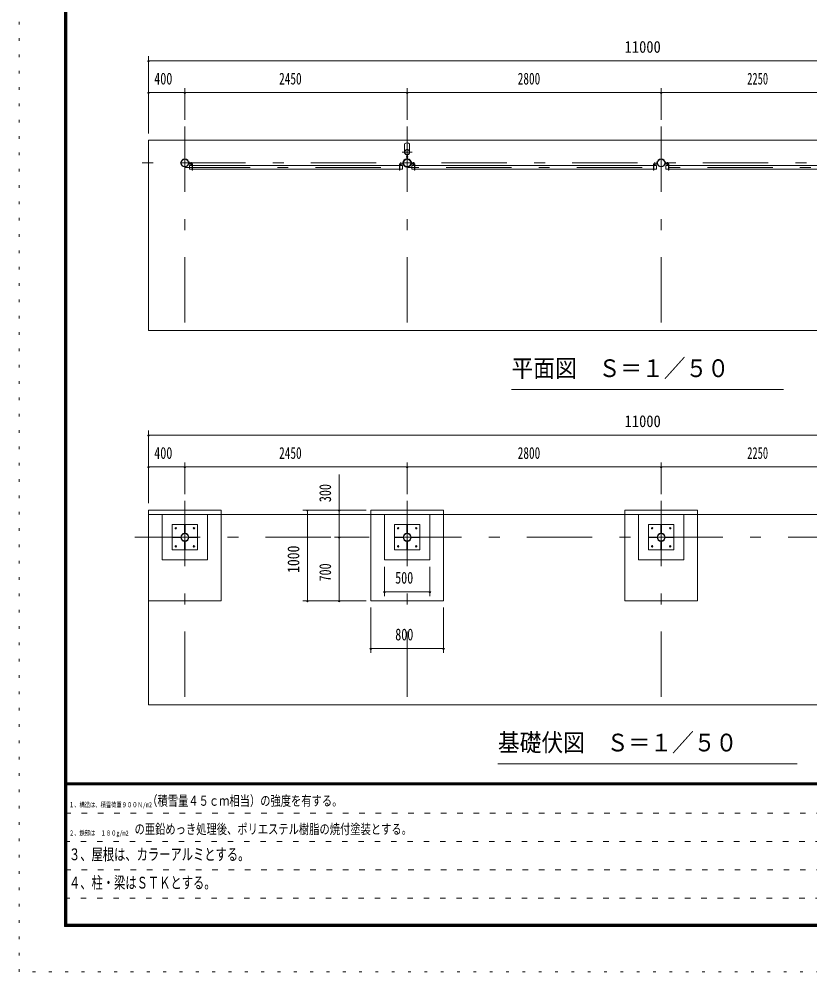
# Model space of a CAD drawing. Units: millimetres, scale not verified, with parts at other scales. Extents: x -25342 to 25343, y -10500 to 10500.
# Drawn here: x -4357 to 4360, y -10500 to 0 of the extents above; entities that cross this region are included whole.
import ezdxf
from ezdxf.enums import TextEntityAlignment as Align

# ---------------------------------------------------------------- set-up
doc = ezdxf.new("R2010")
doc.units = ezdxf.units.MM
doc.header["$LTSCALE"] = 60
for name, pattern in [('USER1', [3, 1, -2]), ('USER3', [24, 12, -5, 2, -5]), ('USER4', [3, 0.5, -2.5])]:
    doc.linetypes.add(name, pattern=pattern)
doc.layers.add('0-1_0-F1TEXT', color=7, linetype='Continuous')
for name, color, linetype, lineweight in [('0-2_1-05BOLD', 7, 'Continuous', 18), ('0-3_1-25CENTER', 3, 'USER3', 18), ('0-5_1-55DIM', 3, 'Continuous', 18), ('0-C_F-F1PAPER', 5, 'Continuous', 18), ('0-D_F-E_J_ADD', 5, 'USER4', 18)]:
    doc.layers.add(name, color=color, linetype=linetype, lineweight=lineweight)
doc.styles.add('ＭＳ ゴシック', font='')
doc.styles.get('ＭＳ ゴシック').set_extended_font_data('MS Gothic')

msp = doc.modelspace()

# ---------------------------------------------------------------- linework, layer by layer
at = {"layer": '0-2_1-05BOLD'}
for p, q in [((-107.24, -1373.23), (-107.24, -1457.81)), ((-52.24, -1457.81), (-52.24, -1373.23)), ((-84.34, -1539.41), (-84.34, -1496.06)), ((-82.74, -1494.67), (-82.74, -1540.88)), ((-76.74, -1540.88), (-76.74, -1494.67)), ((-75.14, -1496.06), (-75.14, -1539.41)), ((-2479.98, -1595.33), (-2450.39, -1595.33)), ((-2450.39, -1598.53), (-2479.98, -1598.53)), ((-2445.19, -1613.13), (-164.29, -1613.13)), ((-164.29, -1655.83), (-2445.19, -1655.83)), ((-161.09, -1613.13), (-132.24, -1613.13)), ((-129.49, -1595.33), (-159.08, -1595.33)), ((-159.08, -1598.53), (-129.49, -1598.53)), ((-29.99, -1595.33), (-0.39, -1595.33)), ((-0.39, -1598.53), (-29.99, -1598.53)), ((2635.71, -1613.13), (4.81, -1613.13)), ((4.81, -1655.83), (2635.71, -1655.83)), ((2667.76, -1613.13), (2638.91, -1613.13)), ((2670.51, -1595.33), (2640.91, -1595.33)), ((2640.91, -1598.53), (2670.51, -1598.53)), ((2799.61, -1595.33), (2770.01, -1595.33)), ((2770.01, -1598.53), (2799.61, -1598.53)), ((4885.71, -1613.13), (2804.81, -1613.13)), ((2804.81, -1655.83), (4885.71, -1655.83)), ((-2929.73, -5460.33), (8070.27, -5460.33)), ((-2779.73, -5960.33), (-2779.73, -5460.33)), ((-2532.73, -5645.78), (-2526.73, -5645.78)), ((-76.73, -5645.78), (-82.73, -5645.78)), ((2723.26, -5645.78), (2717.27, -5645.78)), ((-2594.28, -5713.33), (-2594.28, -5707.33)), ((-2526.73, -5774.88), (-2532.73, -5774.88)), ((-2465.18, -5707.33), (-2465.18, -5713.33)), ((-144.28, -5707.33), (-144.28, -5713.33)), ((-82.73, -5774.88), (-76.73, -5774.88)), ((-15.18, -5713.33), (-15.18, -5707.33)), ((2655.71, -5707.33), (2655.71, -5713.33)), ((2717.27, -5774.88), (2723.26, -5774.88)), ((2784.82, -5713.33), (2784.82, -5707.33))]:
    msp.add_line(p, q, dxfattribs=at)
for points in [[(8070.26, -1335.33), (8070.26, -3430.33), (-2929.74, -3430.33), (-2929.74, -1335.33)], [(-479.73, -5410.33), (320.27, -5410.33), (320.27, -6410.33), (-479.73, -6410.33)], [(3120.26, -5410.33), (3120.26, -6410.33), (2320.26, -6410.33), (2320.26, -5410.33)], [(-2669.73, -5570.33), (-2389.73, -5570.33), (-2389.73, -5850.33), (-2669.73, -5850.33)], [(-2532.73, -5570.78), (-2526.73, -5570.78), (-2526.73, -5665.78), (-2532.73, -5665.78)], [(60.27, -5570.33), (-219.73, -5570.33), (-219.73, -5850.33), (60.27, -5850.33)], [(-76.73, -5570.78), (-76.73, -5665.78), (-82.73, -5665.78), (-82.73, -5570.78)], [(2580.27, -5570.33), (2580.27, -5850.33), (2860.26, -5850.33), (2860.26, -5570.33)], [(2723.26, -5665.78), (2717.27, -5665.78), (2717.27, -5570.78), (2723.26, -5570.78)], [(-2574.28, -5713.33), (-2574.28, -5707.33), (-2669.28, -5707.33), (-2669.28, -5713.33)], [(-2526.73, -5754.88), (-2532.73, -5754.88), (-2532.73, -5849.88), (-2526.73, -5849.88)], [(-2485.18, -5707.33), (-2485.18, -5713.33), (-2390.18, -5713.33), (-2390.18, -5707.33)], [(-124.28, -5707.33), (-124.28, -5713.33), (-219.28, -5713.33), (-219.28, -5707.33)], [(-82.73, -5754.88), (-82.73, -5849.88), (-76.73, -5849.88), (-76.73, -5754.88)], [(-35.18, -5713.33), (-35.18, -5707.33), (59.82, -5707.33), (59.82, -5713.33)], [(2580.72, -5707.33), (2675.72, -5707.33), (2675.72, -5713.33), (2580.72, -5713.33)], [(2717.27, -5754.88), (2723.26, -5754.88), (2723.26, -5849.88), (2717.27, -5849.88)], [(2764.82, -5713.33), (2859.81, -5713.33), (2859.81, -5707.33), (2764.82, -5707.33)]]:
    msp.add_lwpolyline(points, close=True, dxfattribs=at)
for points in [[(-2481.99, -1593.33), (-2481.99, -1573.33), (-2485.19, -1573.33), (-2485.19, -1593.33)], [(-124.29, -1593.33), (-124.29, -1573.33), (-127.48, -1573.33), (-127.48, -1593.33)], [(-31.99, -1593.33), (-31.99, -1573.33), (-35.19, -1573.33), (-35.19, -1593.33)], [(2675.71, -1593.33), (2675.71, -1573.33), (2672.51, -1573.33), (2672.51, -1593.33)], [(2768.01, -1593.33), (2768.01, -1573.33), (2764.81, -1573.33), (2764.81, -1593.33)], [(-2448.38, -1655.83), (-2477.23, -1655.83), (-2477.23, -1613.13), (-2448.38, -1613.13)], [(-2445.19, -1600.53), (-2445.19, -1666.33), (-2448.39, -1666.33), (-2448.39, -1600.53)], [(-161.09, -1600.53), (-161.09, -1666.33), (-164.29, -1666.33), (-164.29, -1600.53)], [(-132.24, -1613.13), (-132.24, -1655.83), (-161.09, -1655.83)], [(1.61, -1613.13), (-27.24, -1613.13), (-27.24, -1655.83), (1.61, -1655.83)], [(4.81, -1600.53), (4.81, -1666.33), (1.61, -1666.33), (1.61, -1600.53)], [(2638.91, -1600.53), (2638.91, -1666.33), (2635.71, -1666.33), (2635.71, -1600.53)], [(2638.91, -1655.83), (2667.76, -1655.83), (2667.76, -1613.13)], [(2801.61, -1613.13), (2772.76, -1613.13), (2772.76, -1655.83), (2801.61, -1655.83)], [(2801.61, -1600.53), (2801.61, -1666.33), (2804.81, -1666.33), (2804.81, -1600.53)], [(-2929.73, -5410.33), (-2129.73, -5410.33), (-2129.73, -6410.33), (-2929.73, -6410.33)], [(8070.27, -5410.33), (8070.27, -7555.33), (-2929.73, -7555.33), (-2929.73, -5410.33)], [(-2779.73, -5960.33), (-2279.73, -5960.33), (-2279.73, -5460.33)], [(-329.73, -5460.33), (-329.73, -5960.33), (170.27, -5960.33), (170.27, -5460.33)], [(2470.26, -5460.33), (2470.26, -5960.33), (2970.26, -5960.33), (2970.26, -5460.33)]]:
    msp.add_lwpolyline(points, dxfattribs=at)
for centre, radius in [((-79.74, -1467.33), 27.5), ((-79.74, -1435.98), 2.25), ((-2529.74, -1585.33), 44.55), ((-2529.74, -1585.33), 40.35), ((-79.74, -1585.33), 44.55), ((-79.74, -1585.33), 40.35), ((2720.27, -1585.33), 44.55), ((2720.27, -1585.33), 40.35), ((-79.74, -1633.73), 2.25), ((-2629.73, -5610.33), 8), ((-2529.73, -5710.33), 44.55), ((-2529.73, -5710.33), 40.35), ((-2429.73, -5610.33), 8), ((-179.73, -5610.33), 8), ((-79.73, -5710.33), 44.55), ((-79.73, -5710.33), 40.35), ((20.27, -5610.33), 8), ((2620.27, -5610.33), 8), ((2720.27, -5710.33), 44.55), ((2720.27, -5710.33), 40.35), ((2820.26, -5610.33), 8), ((-2629.73, -5810.33), 8), ((-2429.73, -5810.33), 8), ((-179.73, -5810.33), 8), ((20.27, -5810.33), 8), ((2620.27, -5810.33), 8), ((2820.26, -5810.33), 8)]:
    msp.add_circle(centre, radius, dxfattribs=at)
for centre, radius, start, end in [((-79.74, -1408.72), 44.9, 52.23544, 127.76454), ((-79.74, -1467.33), 29.1, 90, 260.90512), ((-79.74, -1484.73), 44.9, 109.58864, 127.76454), ((-79.74, -1435.98), 3.85, 270, 218.65778), ((-79.74, -1467.33), 29.1, 279.09488, 84.06984), ((-79.74, -1484.73), 44.9, 52.23544, 70.41136), ((-79.74, -1585.33), 46.15, 95.72713, 270.00108), ((-79.74, -1585.33), 46.15, 273.78915, 84.28163), ((-2479.98, -1593.33), 5.2, 180, 270), ((-2479.98, -1593.33), 2, 180, 270), ((-2450.39, -1600.53), 5.2, 0, 90), ((-2450.39, -1600.53), 2, 0, 90), ((-159.08, -1600.53), 5.2, 90, 180), ((-159.08, -1600.53), 2, 90, 180), ((-129.49, -1593.33), 2, 270, 0), ((-129.49, -1593.33), 5.2, 270, 0), ((-79.74, -1633.73), 3.85, 142.09248, 90), ((-29.99, -1593.33), 5.2, 180, 270), ((-29.99, -1593.33), 2, 180, 270), ((-0.39, -1600.53), 5.2, 0, 90), ((-0.39, -1600.53), 2, 0, 90), ((2640.91, -1600.53), 5.2, 90, 180), ((2640.91, -1600.53), 2, 90, 180), ((2670.51, -1593.33), 2, 270, 0), ((2670.51, -1593.33), 5.2, 270, 0), ((2770.01, -1593.33), 5.2, 180, 270), ((2770.01, -1593.33), 2, 180, 270), ((2799.61, -1600.53), 5.2, 0, 90), ((2799.61, -1600.53), 2, 0, 90)]:
    msp.add_arc(centre, radius, start, end, dxfattribs=at)
at = {"layer": '0-3_1-25CENTER'}
for p, q in [((-2529.74, -1185.33), (-2529.74, -3580.33)), ((-79.74, -1185.33), (-79.74, -3580.33)), ((2720.27, -1185.33), (2720.27, -3580.33)), ((-24.74, -1467.33), (-134.74, -1467.33)), ((-90.5, -1517.8), (-68.98, -1517.8)), ((8220.26, -1585.33), (-3079.74, -1585.33)), ((-2529.74, -1634.48), (7670.26, -1634.48)), ((-2460.19, -1576.33), (-2460.19, -1618.13)), ((-149.29, -1618.13), (-149.29, -1576.33)), ((-10.19, -1576.33), (-10.19, -1618.13)), ((2650.71, -1618.13), (2650.71, -1576.33)), ((2789.81, -1576.33), (2789.81, -1618.13)), ((-2529.73, -5310.33), (-2529.73, -7705.33)), ((-79.73, -5310.33), (-79.73, -7705.33)), ((2720.27, -5310.33), (2720.27, -7705.33)), ((-3079.73, -5710.33), (8220.26, -5710.33))]:
    msp.add_line(p, q, dxfattribs=at)
at = {"layer": '0-5_1-55DIM'}
for p, q in [((-2929.74, -1260.33), (-2929.74, -410.33)), ((-2919.74, -460.33), (-2939.74, -460.33)), ((-2929.74, -460.33), (8070.26, -460.33)), ((-2919.74, -810.33), (-2939.74, -810.33)), ((8070.26, -810.33), (-2929.74, -810.33)), ((-2519.74, -810.33), (-2539.74, -810.33)), ((-2529.74, -760.33), (-2529.74, -1110.33)), ((-69.74, -810.33), (-89.74, -810.33)), ((-79.74, -760.33), (-79.74, -1110.33)), ((2730.26, -810.33), (2710.26, -810.33)), ((2720.27, -1110.33), (2720.27, -760.33)), ((1070.26, -4080.33), (4070.26, -4080.33)), ((-2919.73, -4585.33), (-2939.73, -4585.33)), ((-2929.73, -4535.33), (-2929.73, -5335.33)), ((8070.27, -4585.33), (-2929.73, -4585.33)), ((-2529.73, -5235.33), (-2529.73, -4885.33)), ((-79.73, -4885.33), (-79.73, -5235.33)), ((2720.27, -4885.33), (2720.27, -5235.33)), ((-2919.73, -4935.33), (-2939.73, -4935.33)), ((-2929.73, -4935.33), (8070.27, -4935.33)), ((-2519.73, -4935.33), (-2539.73, -4935.33)), ((-829.73, -6410.33), (-829.73, -5017.83)), ((-69.73, -4935.33), (-89.73, -4935.33)), ((2730.26, -4935.33), (2710.26, -4935.33)), ((-529.74, -5410.33), (-1229.74, -5410.33)), ((-1169.73, -5410.33), (-1189.73, -5410.33)), ((-1179.73, -6410.33), (-1179.73, -5410.33)), ((-1179.73, -5410.33), (-1179.73, -6410.33)), ((-819.73, -5410.33), (-839.73, -5410.33)), ((-829.73, -5710.33), (-829.73, -5410.33)), ((-554.73, -5710.33), (-879.74, -5710.33)), ((-819.73, -5710.33), (-839.73, -5710.33)), ((-829.73, -6410.33), (-829.73, -5710.33)), ((-329.74, -6360.33), (-329.74, -6035.33)), ((170.26, -6360.33), (170.26, -6035.33)), ((-319.74, -6310.33), (-339.74, -6310.33)), ((-329.74, -6310.33), (170.26, -6310.33)), ((170.26, -6310.33), (-329.74, -6310.33)), ((180.26, -6310.33), (160.26, -6310.33)), ((-1229.74, -6410.33), (-529.74, -6410.33)), ((-1169.73, -6410.33), (-1189.73, -6410.33)), ((-819.73, -6410.33), (-839.73, -6410.33)), ((-479.74, -6485.33), (-479.74, -6985.33)), ((320.27, -6985.33), (320.27, -6485.33)), ((-469.74, -6935.33), (-489.74, -6935.33)), ((-479.74, -6935.33), (320.27, -6935.33)), ((-479.74, -6935.33), (320.27, -6935.33)), ((330.27, -6935.33), (310.27, -6935.33)), ((4220.26, -8205.33), (920.26, -8205.33))]:
    msp.add_line(p, q, dxfattribs=at)
for centre in [(-2929.74, -460.33), (-2929.74, -810.33), (-2529.74, -810.33), (-79.74, -810.33), (2720.26, -810.33), (-2929.73, -4585.33), (-2929.73, -4935.33), (-2529.73, -4935.33), (-79.73, -4935.33), (2720.26, -4935.33), (-1179.73, -5410.33), (-829.73, -5410.33), (-829.73, -5710.33), (-329.74, -6310.33), (170.26, -6310.33), (-1179.73, -6410.33), (-829.73, -6410.33), (-479.74, -6935.33), (320.27, -6935.33)]:
    msp.add_arc(centre, 10, 180, 0, dxfattribs=at)
at = {"layer": '0-C_F-F1PAPER'}
for p, q in [((24817.6, -8415), (-3832.4, -8415)), ((-3832.4, -8417.5), (24817.6, -8417.5)), ((24817.6, -8420), (-3832.4, -8420)), ((-3832.4, -8422.5), (24817.6, -8422.5)), ((24817.6, -8425), (-3832.4, -8425)), ((-3832.4, -8427.5), (24817.6, -8427.5)), ((24817.6, -8430), (-3832.4, -8430)), ((-3832.4, -8432.5), (24817.6, -8432.5)), ((24817.6, -8435), (-3832.4, -8435)), ((-3832.4, -8437.5), (24817.6, -8437.5)), ((24817.6, -8440), (-3832.4, -8440))]:
    msp.add_line(p, q, dxfattribs=at)
at = {"layer": '0-C_F-F1PAPER', "color": 6, "linetype": 'USER1'}
for p, q in [((14392.6, -8752), (-3857.4, -8752)), ((-3857.4, -9064), (14392.6, -9064)), ((14392.6, -9376), (-3857.4, -9376)), ((-3857.4, -9688), (11884.6, -9688))]:
    msp.add_line(p, q, dxfattribs=at)
at = {"layer": '0-C_F-F1PAPER'}
for points in [[(24842.6, -10000), (24842.6, 10100), (-3857.4, 10100), (-3857.4, -10000)], [(24840.1, -9997.5), (24840.1, 10097.5), (-3854.9, 10097.5), (-3854.9, -9997.5)], [(24837.6, -9995), (-3852.4, -9995), (-3852.4, 10095), (24837.6, 10095)], [(24835.1, -9992.5), (24835.1, 10092.5), (-3849.9, 10092.5), (-3849.9, -9992.5)], [(24832.6, -9990), (-3847.4, -9990), (-3847.4, 10090), (24832.6, 10090)], [(24830.1, -9987.5), (24830.1, 10087.5), (-3844.9, 10087.5), (-3844.9, -9987.5)], [(24827.6, -9985), (-3842.4, -9985), (-3842.4, 10085), (24827.6, 10085)], [(24825.1, -9982.5), (24825.1, 10082.5), (-3839.9, 10082.5), (-3839.9, -9982.5)], [(24822.6, -9980), (24822.6, 10080), (-3837.4, 10080), (-3837.4, -9980)], [(24820.1, -9977.5), (24820.1, 10077.5), (-3834.9, 10077.5), (-3834.9, -9977.5)], [(24817.6, -9975), (-3832.4, -9975), (-3832.4, 10075), (24817.6, 10075)]]:
    msp.add_lwpolyline(points, close=True, dxfattribs=at)
at = {"layer": '0-D_F-E_J_ADD'}
msp.add_lwpolyline([(25342.6, -10500), (-4357.4, -10500), (-4357.4, 10500), (25342.6, 10500)], close=True, dxfattribs=at)

# ---------------------------------------------------------------- texts
at = {"layer": '0-1_0-F1TEXT', "style": 'ＭＳ ゴシック'}
for s, height, width, p in [('（積雪量４５ｃｍ相当）の強度を有する。', 110.7, 0.75, (-2944.91, -8702)), ('１、構造は、積雪荷重９００Ｎ/m2', 55.35, 0.75, (-3807.4, -8702)), ('\u3000の亜鉛めっき処理後、ポリエステル樹脂の焼付塗装とする。', 110.7, 0.75, (-3197.8, -9014)), ('２、鉄部は\u3000１８０g/m2', 55.35, 0.75, (-3807.4, -9014)), ('３、屋根は、カラーアルミとする。', 130.2, 0.7, (-3807.4, -9308.23)), ('４、柱・梁はＳＴＫとする。', 130.2, 0.7, (-3807.4, -9620.23))]:
    msp.add_text(s, height=height, dxfattribs=dict(at, width=width)).set_placement(p, align=Align.BOTTOM_LEFT)
at = {"layer": '0-5_1-55DIM', "color": 7, "style": 'ＭＳ ゴシック'}
for s, height, width, p in [('11000', 130.2, 0.9, (2317.21, -410.33)), ('400', 130.2, 0.75, (-2867.36, -760.33)), ('2450', 130.2, 0.7, (-1490.75, -760.33)), ('2800', 130.2, 0.7, (1138.99, -760.33)), ('2250', 130.2, 0.65, (3668.58, -760.33)), ('平面図\u3000Ｓ＝１／５０', 195.4, 0.9, (1070.26, -4003.68)), ('11000', 130.2, 0.9, (2317.22, -4535.33)), ('400', 130.2, 0.75, (-2867.36, -4885.33)), ('2450', 130.2, 0.7, (-1490.74, -4885.33)), ('2800', 130.2, 0.7, (1139, -4885.33)), ('2250', 130.2, 0.65, (3668.58, -4885.33)), ('500', 130.2, 0.75, (-212.18, -6260.33)), ('800', 130.2, 0.75, (-211.14, -6885.33)), ('基礎伏図\u3000Ｓ＝１／５０', 195.4, 0.9, (920.26, -8128.68))]:
    msp.add_text(s, height=height, dxfattribs=dict(at, width=width)).set_placement(p, align=Align.BOTTOM_LEFT)
for s, width, p in [('300', 0.75, (-879.73, -5323.18)), ('1000', 0.85, (-1229.73, -6103.13)), ('700', 0.75, (-879.73, -6197.33))]:
    msp.add_text(s, height=130.2, rotation=90, dxfattribs=dict(at, width=width)).set_placement(p, align=Align.BOTTOM_LEFT)

doc.saveas('drawing.dxf')
